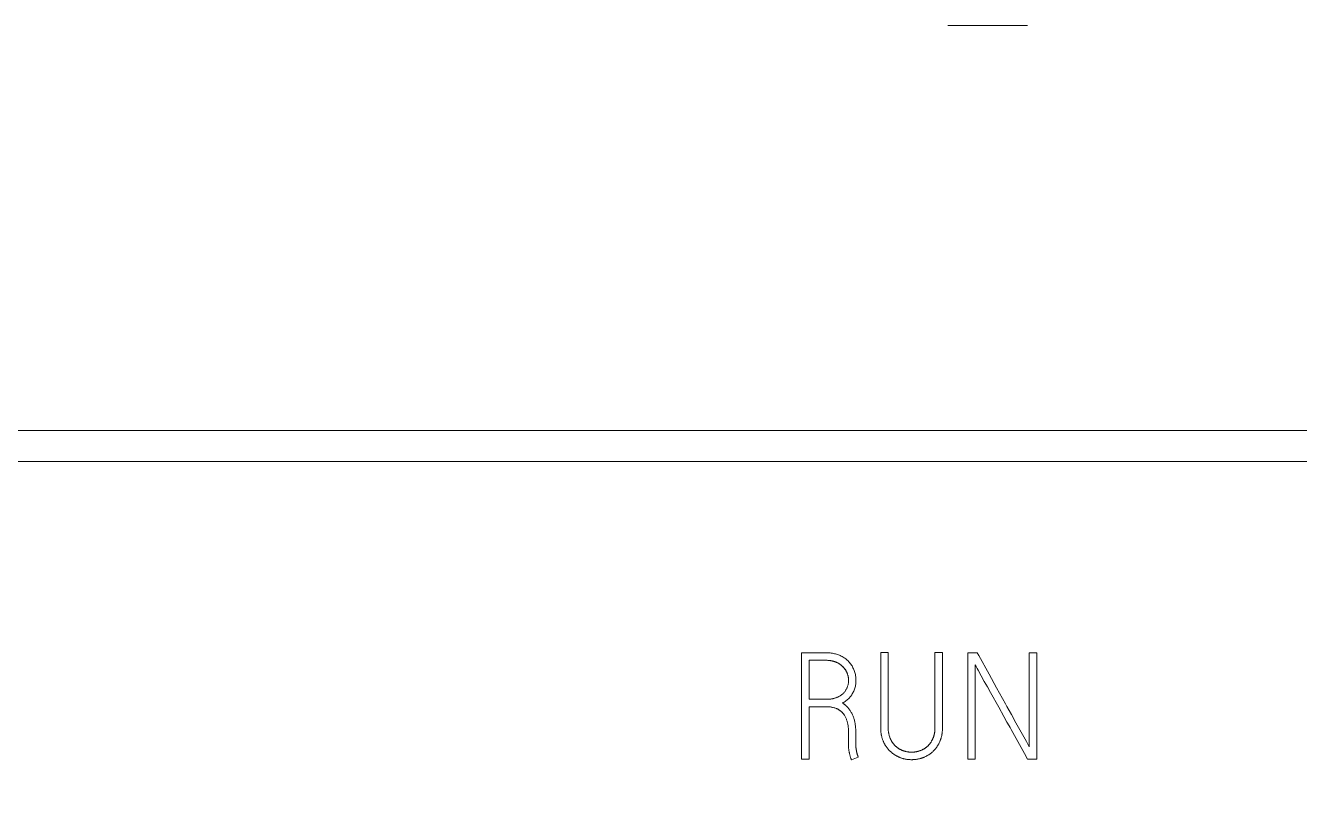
# Model space of a CAD drawing. Header units: millimetres. Extents: x 42356 to 50646, y 31507 to 39566.
# Drawn here: x 47638.77 to 47653.15, y 33799.33 to 33808.06 of the extents above; entities that cross this region are included whole.
import ezdxf

# ---------------------------------------------------------------- set-up
doc = ezdxf.new("R2010")
doc.units = ezdxf.units.MM
doc.set_wipeout_variables(frame=1)
doc.layers.add('000-PI-Oprema', color=30, linetype='Continuous', lineweight=5)
doc.layers.add('004-PI-DIN Šina', color=3, linetype='Continuous')

# ---------------------------------------------------------------- blocks, each defined once
blk = doc.blocks.new('*U116')
at = {"layer": '004-PI-DIN Šina'}
blk.add_lwpolyline([(650, -17.5), (650, 17.5), (0, 17.5), (0, -17.5)], close=True, dxfattribs=at)
blk.add_lwpolyline([(0, -12.5), (650, -12.5)], dxfattribs=at)
blk = doc.blocks.new('A101_6ES7512-1DK01-0AB0')
at = {"layer": '000-PI-Oprema'}
for p, q in [((81.65, -7.7), (82.55, -7.7)), ((87.06, -12.268), (45.664, -12.268)), ((87.06, -12.615), (43.501, -12.615)), ((80, -14.773), (80, -15.973)), ((80.276, -14.773), (80, -14.773)), ((80.894, -14.771), (80.894, -15.617)), ((80.979, -14.771), (80.894, -14.771)), ((80.979, -15.617), (80.979, -14.771)), ((81.506, -14.771), (81.506, -15.617)), ((81.591, -14.771), (81.506, -14.771)), ((81.591, -15.617), (81.591, -14.771)), ((81.876, -14.773), (81.876, -15.973)), ((81.984, -14.773), (81.876, -14.773)), ((82.571, -14.773), (82.571, -15.835)), ((82.656, -14.773), (82.571, -14.773)), ((82.656, -15.973), (82.656, -14.773)), ((80.085, -15.297), (80.085, -14.858)), ((80.085, -14.858), (80.276, -14.858)), ((81.959, -15.973), (81.959, -14.908)), ((80.531, -15.084), (80.531, -15.079)), ((82.028, -15.033), (82.063, -15.096)), ((82.063, -15.096), (82.098, -15.159)), ((82.202, -15.168), (82.118, -15.016)), ((82.098, -15.159), (82.133, -15.221)), ((82.133, -15.221), (82.226, -15.388)), ((82.302, -15.35), (82.202, -15.168)), ((80.29, -15.297), (80.085, -15.297)), ((80.085, -15.973), (80.085, -15.382)), ((80.085, -15.382), (80.286, -15.382)), ((82.226, -15.388), (82.284, -15.493)), ((82.284, -15.493), (82.319, -15.555)), ((82.42, -15.562), (82.369, -15.471)), ((80.531, -15.682), (80.531, -15.794)), ((80.612, -15.762), (80.612, -15.786)), ((80.612, -15.792), (80.612, -15.785)), ((80.614, -15.732), (80.614, -15.698)), ((80.563, -15.981), (80.641, -15.951)), ((80.615, -15.845), (80.615, -15.838)), ((82.517, -15.91), (82.551, -15.973)), ((80, -15.973), (80.085, -15.973)), ((81.876, -15.973), (81.959, -15.973)), ((82.551, -15.973), (82.656, -15.973))]:
    blk.add_line(p, q, dxfattribs=at)
for points in [[(80.461, -15.341), (80.472, -15.335), (80.482, -15.329), (80.492, -15.322), (80.502, -15.316), (80.511, -15.309), (80.52, -15.301), (80.529, -15.293), (80.533, -15.289), (80.538, -15.285), (80.542, -15.28), (80.546, -15.276), (80.55, -15.272), (80.553, -15.267), (80.557, -15.262), (80.56, -15.258), (80.564, -15.253), (80.567, -15.248), (80.573, -15.238), (80.579, -15.227), (80.585, -15.217), (80.59, -15.206), (80.594, -15.195), (80.598, -15.184), (80.602, -15.173), (80.605, -15.161), (80.608, -15.15), (80.611, -15.138), (80.612, -15.126), (80.614, -15.115), (80.615, -15.103), (80.615, -15.091), (80.615, -15.079), (80.615, -15.067), (80.614, -15.055), (80.613, -15.044), (80.611, -15.032), (80.609, -15.02), (80.606, -15.009), (80.603, -14.997), (80.6, -14.986), (80.596, -14.975), (80.592, -14.964), (80.587, -14.953), (80.581, -14.942), (80.576, -14.932), (80.57, -14.922), (80.563, -14.912), (80.556, -14.902), (80.549, -14.893), (80.542, -14.884), (80.534, -14.875), (80.525, -14.866), (80.517, -14.858), (80.508, -14.85), (80.499, -14.843), (80.489, -14.836), (80.48, -14.829), (80.469, -14.823), (80.459, -14.817), (80.449, -14.811), (80.438, -14.806), (80.427, -14.802), (80.416, -14.797), (80.405, -14.793), (80.394, -14.79), (80.382, -14.786), (80.371, -14.784), (80.359, -14.781), (80.348, -14.779), (80.336, -14.777), (80.324, -14.776), (80.312, -14.774), (80.3, -14.774), (80.288, -14.773), (80.276, -14.773)], [(82.118, -15.016), (82.001, -14.803), (81.984, -14.773)], [(80.276, -14.858), (80.283, -14.858), (80.29, -14.858), (80.297, -14.859)], [(80.291, -14.858), (80.286, -14.858), (80.281, -14.858)], [(80.296, -14.859), (80.304, -14.859), (80.311, -14.86), (80.318, -14.861), (80.324, -14.862), (80.331, -14.863), (80.338, -14.864), (80.345, -14.865), (80.351, -14.867), (80.358, -14.869), (80.364, -14.87), (80.371, -14.873), (80.377, -14.875), (80.384, -14.877), (80.39, -14.88), (80.396, -14.882), (80.402, -14.885), (80.409, -14.888), (80.415, -14.891), (80.421, -14.895), (80.426, -14.898), (80.432, -14.902), (80.438, -14.906), (80.443, -14.91), (80.449, -14.914), (80.454, -14.918), (80.459, -14.923), (80.464, -14.927), (80.469, -14.932), (80.474, -14.937), (80.479, -14.942), (80.483, -14.948), (80.487, -14.953), (80.491, -14.959), (80.495, -14.964), (80.499, -14.97), (80.502, -14.976), (80.505, -14.982), (80.509, -14.988), (80.511, -14.995), (80.514, -15.001), (80.517, -15.007), (80.519, -15.014), (80.521, -15.02), (80.523, -15.027), (80.525, -15.034), (80.526, -15.04), (80.528, -15.047), (80.529, -15.054), (80.53, -15.061), (80.53, -15.067), (80.531, -15.074), (80.531, -15.081), (80.531, -15.088), (80.531, -15.095), (80.53, -15.102), (80.53, -15.108), (80.529, -15.115), (80.528, -15.122), (80.526, -15.129), (80.525, -15.136), (80.523, -15.142), (80.521, -15.149), (80.519, -15.155), (80.517, -15.162), (80.514, -15.168), (80.511, -15.174), (80.508, -15.181), (80.505, -15.187), (80.502, -15.193), (80.498, -15.198), (80.495, -15.204), (80.491, -15.21), (80.486, -15.215), (80.482, -15.221), (80.477, -15.226), (80.473, -15.231), (80.468, -15.235), (80.463, -15.24), (80.457, -15.245), (80.452, -15.249), (80.446, -15.253), (80.441, -15.257), (80.435, -15.26), (80.429, -15.264), (80.423, -15.267), (80.417, -15.27), (80.411, -15.273), (80.404, -15.276), (80.398, -15.278), (80.391, -15.281), (80.385, -15.283), (80.378, -15.285), (80.372, -15.287), (80.365, -15.289), (80.358, -15.29), (80.352, -15.292), (80.345, -15.293), (80.338, -15.294), (80.331, -15.295), (80.324, -15.296), (80.317, -15.296), (80.31, -15.297), (80.303, -15.297), (80.297, -15.297), (80.29, -15.297)], [(80.312, -14.86), (80.307, -14.859), (80.301, -14.859)], [(80.331, -14.863), (80.326, -14.862), (80.322, -14.861), (80.317, -14.86)], [(80.403, -14.885), (80.398, -14.883), (80.394, -14.881), (80.389, -14.879), (80.385, -14.877), (80.38, -14.876), (80.375, -14.874), (80.37, -14.872), (80.366, -14.871), (80.361, -14.87), (80.356, -14.868), (80.351, -14.867), (80.346, -14.866), (80.341, -14.865), (80.336, -14.864)], [(80.416, -14.892), (80.412, -14.89), (80.407, -14.888)], [(80.433, -14.902), (80.429, -14.9), (80.425, -14.897), (80.42, -14.895)], [(80.449, -14.914), (80.445, -14.911), (80.441, -14.908), (80.437, -14.905)], [(80.461, -14.924), (80.457, -14.921), (80.453, -14.917)], [(80.525, -15.035), (80.524, -15.03), (80.523, -15.025), (80.521, -15.02), (80.52, -15.015), (80.518, -15.011), (80.516, -15.006), (80.514, -15.001), (80.512, -14.997), (80.51, -14.992), (80.508, -14.988), (80.506, -14.983), (80.504, -14.979), (80.501, -14.974), (80.499, -14.97), (80.496, -14.966), (80.493, -14.962), (80.49, -14.958), (80.487, -14.953), (80.484, -14.95), (80.481, -14.946), (80.478, -14.942), (80.475, -14.938), (80.471, -14.934), (80.468, -14.931), (80.464, -14.927)], [(81.959, -14.908), (81.97, -14.929), (81.981, -14.95), (81.993, -14.971), (82.028, -15.033)], [(80.529, -15.054), (80.528, -15.049), (80.527, -15.044), (80.526, -15.039)], [(80.531, -15.074), (80.53, -15.069), (80.53, -15.064), (80.529, -15.059)], [(80.286, -15.382), (80.294, -15.382), (80.303, -15.383), (80.311, -15.383), (80.319, -15.384), (80.327, -15.385), (80.335, -15.386), (80.343, -15.387), (80.351, -15.389), (80.359, -15.39), (80.367, -15.393), (80.375, -15.395), (80.382, -15.398), (80.39, -15.401), (80.394, -15.402), (80.398, -15.404), (80.401, -15.405), (80.405, -15.407), (80.409, -15.409), (80.412, -15.411), (80.416, -15.413), (80.419, -15.415), (80.423, -15.417), (80.426, -15.42), (80.43, -15.422), (80.433, -15.424), (80.436, -15.427), (80.44, -15.429), (80.443, -15.432), (80.446, -15.434), (80.449, -15.437), (80.452, -15.44), (80.455, -15.442), (80.458, -15.445), (80.461, -15.448), (80.464, -15.451), (80.466, -15.454), (80.469, -15.457), (80.472, -15.46), (80.474, -15.464), (80.477, -15.467), (80.479, -15.47), (80.482, -15.474), (80.484, -15.477), (80.488, -15.484), (80.492, -15.491), (80.496, -15.498), (80.5, -15.506), (80.503, -15.513), (80.506, -15.521), (80.509, -15.528), (80.511, -15.536), (80.514, -15.544), (80.516, -15.552), (80.518, -15.56), (80.52, -15.568), (80.522, -15.576), (80.523, -15.584), (80.525, -15.592), (80.526, -15.6), (80.527, -15.608), (80.528, -15.616), (80.529, -15.625), (80.529, -15.633), (80.53, -15.641), (80.53, -15.649), (80.531, -15.657), (80.531, -15.665), (80.531, -15.674), (80.531, -15.682)], [(80.614, -15.698), (80.614, -15.68), (80.614, -15.67), (80.614, -15.661), (80.613, -15.652), (80.613, -15.643), (80.612, -15.633), (80.611, -15.624), (80.611, -15.615), (80.61, -15.605), (80.609, -15.596), (80.607, -15.587), (80.606, -15.578), (80.605, -15.569), (80.603, -15.56), (80.601, -15.551), (80.599, -15.542), (80.597, -15.533), (80.594, -15.524), (80.592, -15.515), (80.589, -15.506), (80.586, -15.498), (80.582, -15.489), (80.579, -15.48), (80.575, -15.472), (80.571, -15.463), (80.567, -15.455), (80.562, -15.447), (80.558, -15.439), (80.553, -15.431), (80.548, -15.423), (80.542, -15.416), (80.537, -15.408), (80.531, -15.401), (80.525, -15.394), (80.519, -15.387), (80.516, -15.384), (80.512, -15.38), (80.509, -15.377), (80.506, -15.374), (80.502, -15.371), (80.499, -15.368), (80.495, -15.365), (80.492, -15.362), (80.488, -15.359), (80.484, -15.356), (80.481, -15.353), (80.477, -15.351), (80.473, -15.348), (80.469, -15.345), (80.465, -15.343), (80.461, -15.341)], [(82.369, -15.471), (82.319, -15.38), (82.302, -15.35)], [(80.894, -15.617), (80.894, -15.623), (80.894, -15.629), (80.894, -15.636), (80.894, -15.642), (80.895, -15.648), (80.895, -15.655), (80.896, -15.661), (80.896, -15.667), (80.897, -15.673), (80.898, -15.68), (80.899, -15.686), (80.9, -15.692), (80.901, -15.698), (80.902, -15.704), (80.903, -15.71), (80.905, -15.716), (80.906, -15.723), (80.908, -15.729), (80.909, -15.735), (80.911, -15.741), (80.913, -15.747), (80.915, -15.753), (80.917, -15.759), (80.92, -15.765), (80.922, -15.77), (80.925, -15.776), (80.927, -15.782), (80.93, -15.788), (80.933, -15.793), (80.936, -15.799), (80.939, -15.804), (80.942, -15.81), (80.945, -15.815), (80.948, -15.82), (80.951, -15.826), (80.955, -15.831), (80.959, -15.836), (80.962, -15.841), (80.966, -15.846), (80.97, -15.851), (80.974, -15.856), (80.978, -15.861), (80.982, -15.866), (80.986, -15.87), (80.991, -15.875), (80.995, -15.879), (81, -15.884), (81.004, -15.888), (81.009, -15.892), (81.014, -15.896), (81.018, -15.9), (81.023, -15.904), (81.028, -15.908), (81.033, -15.912), (81.038, -15.915), (81.044, -15.919), (81.049, -15.923), (81.054, -15.926), (81.06, -15.929), (81.065, -15.932), (81.071, -15.936), (81.076, -15.939), (81.082, -15.941), (81.087, -15.944), (81.093, -15.947), (81.099, -15.949), (81.105, -15.952), (81.11, -15.954), (81.116, -15.957), (81.122, -15.959), (81.128, -15.961), (81.134, -15.963), (81.14, -15.965), (81.146, -15.966), (81.152, -15.968), (81.158, -15.969), (81.164, -15.971), (81.171, -15.972), (81.177, -15.973), (81.183, -15.975), (81.189, -15.976), (81.196, -15.976), (81.202, -15.977), (81.208, -15.978), (81.214, -15.979), (81.221, -15.979), (81.227, -15.979), (81.233, -15.98), (81.239, -15.98), (81.246, -15.98), (81.252, -15.98), (81.258, -15.979), (81.264, -15.979), (81.271, -15.979), (81.277, -15.978), (81.283, -15.977), (81.29, -15.977), (81.296, -15.976), (81.302, -15.975), (81.308, -15.974), (81.314, -15.973), (81.321, -15.971), (81.327, -15.97), (81.333, -15.968), (81.339, -15.967), (81.345, -15.965), (81.351, -15.963), (81.357, -15.961), (81.363, -15.959), (81.369, -15.957), (81.375, -15.955), (81.38, -15.953), (81.386, -15.95), (81.392, -15.948), (81.398, -15.945), (81.403, -15.942), (81.409, -15.939), (81.415, -15.936), (81.42, -15.933), (81.426, -15.93), (81.431, -15.927), (81.436, -15.923), (81.441, -15.92), (81.447, -15.916), (81.452, -15.913), (81.457, -15.909), (81.462, -15.905), (81.466, -15.901), (81.471, -15.897), (81.476, -15.893), (81.481, -15.889), (81.485, -15.884), (81.49, -15.88), (81.494, -15.876), (81.498, -15.871), (81.503, -15.866), (81.507, -15.861), (81.511, -15.857), (81.515, -15.852), (81.519, -15.847), (81.522, -15.842), (81.526, -15.837), (81.53, -15.831), (81.533, -15.826), (81.537, -15.821), (81.54, -15.815), (81.543, -15.81), (81.546, -15.805), (81.549, -15.799), (81.552, -15.794), (81.555, -15.788), (81.558, -15.782), (81.56, -15.776), (81.563, -15.771), (81.565, -15.765), (81.567, -15.759), (81.57, -15.753), (81.572, -15.747), (81.574, -15.741), (81.575, -15.735), (81.577, -15.729), (81.579, -15.723), (81.58, -15.717), (81.582, -15.711), (81.583, -15.705), (81.584, -15.699), (81.585, -15.692), (81.586, -15.686), (81.587, -15.68), (81.588, -15.674), (81.589, -15.667), (81.589, -15.661), (81.59, -15.655), (81.59, -15.649), (81.591, -15.642), (81.591, -15.636), (81.591, -15.63), (81.591, -15.623), (81.591, -15.617)], [(81.506, -15.617), (81.506, -15.622), (81.506, -15.626), (81.506, -15.631), (81.506, -15.636), (81.506, -15.641), (81.505, -15.646), (81.505, -15.65), (81.504, -15.655), (81.504, -15.66), (81.503, -15.665), (81.503, -15.669), (81.502, -15.674), (81.501, -15.679), (81.5, -15.683), (81.5, -15.688), (81.499, -15.693), (81.498, -15.697), (81.496, -15.702), (81.495, -15.706), (81.494, -15.711), (81.492, -15.716), (81.491, -15.72), (81.489, -15.725), (81.488, -15.729), (81.486, -15.734), (81.484, -15.738), (81.482, -15.743), (81.48, -15.747), (81.478, -15.751), (81.476, -15.756), (81.474, -15.76), (81.471, -15.764), (81.469, -15.768), (81.467, -15.772), (81.464, -15.777), (81.462, -15.781), (81.459, -15.785), (81.456, -15.789), (81.453, -15.792), (81.451, -15.796), (81.448, -15.8), (81.445, -15.804), (81.441, -15.808), (81.438, -15.811), (81.435, -15.815), (81.432, -15.818), (81.428, -15.822), (81.425, -15.825), (81.421, -15.828), (81.418, -15.831), (81.414, -15.835), (81.41, -15.838), (81.407, -15.841), (81.403, -15.843), (81.399, -15.846), (81.395, -15.849), (81.391, -15.852), (81.387, -15.854), (81.383, -15.857), (81.379, -15.859), (81.374, -15.862), (81.37, -15.864), (81.366, -15.866), (81.361, -15.868), (81.357, -15.87), (81.353, -15.872), (81.348, -15.874), (81.344, -15.876), (81.339, -15.877), (81.335, -15.879), (81.33, -15.881), (81.326, -15.882), (81.321, -15.883), (81.316, -15.885), (81.312, -15.886), (81.307, -15.887), (81.302, -15.888), (81.298, -15.889), (81.293, -15.89), (81.288, -15.891), (81.283, -15.892), (81.279, -15.892), (81.274, -15.893), (81.269, -15.894), (81.264, -15.894), (81.26, -15.894), (81.255, -15.895), (81.25, -15.895), (81.245, -15.895), (81.24, -15.895), (81.236, -15.895), (81.231, -15.895), (81.226, -15.894), (81.221, -15.894), (81.216, -15.894), (81.212, -15.893), (81.207, -15.892), (81.202, -15.892), (81.197, -15.891), (81.193, -15.89), (81.188, -15.889), (81.183, -15.888), (81.178, -15.887), (81.174, -15.886), (81.169, -15.885), (81.165, -15.884), (81.16, -15.882), (81.155, -15.881), (81.151, -15.879), (81.146, -15.878), (81.142, -15.876), (81.137, -15.874), (81.133, -15.872), (81.128, -15.871), (81.124, -15.869), (81.12, -15.866), (81.115, -15.864), (81.111, -15.862), (81.107, -15.86), (81.103, -15.857), (81.099, -15.855), (81.095, -15.852), (81.091, -15.85), (81.087, -15.847), (81.083, -15.844), (81.079, -15.841), (81.075, -15.838), (81.072, -15.835), (81.068, -15.832), (81.064, -15.829), (81.061, -15.826), (81.057, -15.822), (81.054, -15.819), (81.051, -15.816), (81.047, -15.812), (81.044, -15.808), (81.041, -15.805), (81.038, -15.801), (81.035, -15.797), (81.032, -15.793), (81.029, -15.789), (81.027, -15.785), (81.024, -15.781), (81.021, -15.777), (81.019, -15.773), (81.016, -15.769), (81.014, -15.765), (81.012, -15.761), (81.009, -15.757), (81.007, -15.752), (81.005, -15.748), (81.003, -15.744), (81.001, -15.739), (80.999, -15.735), (80.998, -15.73), (80.996, -15.726), (80.994, -15.721), (80.993, -15.717), (80.991, -15.712), (80.99, -15.707), (80.989, -15.703), (80.988, -15.698), (80.986, -15.693), (80.985, -15.689), (80.985, -15.684), (80.984, -15.679), (80.983, -15.675), (80.982, -15.67), (80.982, -15.665), (80.981, -15.66), (80.98, -15.655), (80.98, -15.651), (80.98, -15.646), (80.979, -15.641), (80.979, -15.636), (80.979, -15.631), (80.979, -15.627), (80.979, -15.622), (80.979, -15.617)], [(82.319, -15.555), (82.342, -15.597), (82.354, -15.618), (82.366, -15.639), (82.517, -15.91)], [(82.571, -15.835), (82.555, -15.804), (82.538, -15.774), (82.42, -15.562)], [(80.529, -15.794), (80.529, -15.8), (80.529, -15.805), (80.529, -15.811), (80.53, -15.816), (80.53, -15.821), (80.53, -15.827), (80.53, -15.832), (80.531, -15.838), (80.531, -15.843), (80.532, -15.849), (80.532, -15.854), (80.533, -15.86), (80.534, -15.865), (80.534, -15.87), (80.535, -15.876), (80.536, -15.881), (80.537, -15.887), (80.538, -15.892), (80.539, -15.897), (80.54, -15.903), (80.541, -15.908), (80.542, -15.913), (80.544, -15.919), (80.545, -15.924), (80.546, -15.929), (80.548, -15.935), (80.549, -15.94), (80.551, -15.945), (80.552, -15.95), (80.554, -15.955), (80.556, -15.961), (80.557, -15.966), (80.559, -15.971), (80.561, -15.976), (80.563, -15.981)], [(80.612, -15.762), (80.612, -15.758), (80.613, -15.755), (80.613, -15.752), (80.613, -15.748), (80.613, -15.745), (80.613, -15.742), (80.613, -15.738), (80.614, -15.735), (80.614, -15.732)], [(80.615, -15.838), (80.614, -15.832), (80.614, -15.828), (80.614, -15.825), (80.614, -15.822), (80.613, -15.818), (80.613, -15.815), (80.613, -15.812), (80.613, -15.808), (80.613, -15.805), (80.613, -15.802), (80.613, -15.798), (80.613, -15.795), (80.612, -15.792)], [(80.641, -15.951), (80.64, -15.948), (80.638, -15.945), (80.637, -15.942), (80.636, -15.939), (80.635, -15.936), (80.634, -15.933), (80.633, -15.929), (80.632, -15.926), (80.631, -15.923), (80.63, -15.92), (80.629, -15.917), (80.628, -15.914), (80.627, -15.91), (80.626, -15.907), (80.625, -15.904), (80.624, -15.901), (80.624, -15.897), (80.623, -15.894), (80.622, -15.891), (80.621, -15.888), (80.621, -15.884), (80.62, -15.881), (80.62, -15.878), (80.619, -15.875), (80.619, -15.871), (80.618, -15.868), (80.618, -15.865), (80.617, -15.861), (80.617, -15.858), (80.616, -15.855), (80.616, -15.851), (80.616, -15.848), (80.615, -15.845)]]:
    blk.add_lwpolyline(points, dxfattribs=at)

msp = doc.modelspace()

# ---------------------------------------------------------------- block references
msp.add_blockref('*U116', (47497.526, 33817.989))

# ---------------------------------------------------------------- next in the draw order: wipeouts: each hides what was drawn before it
msp.add_wipeout([(47567.526, 33874.308), (47667.526, 33874.308), (47667.526, 33757.208), (47567.526, 33757.208)]).dxf.layer = '000-PI-Oprema'

# ---------------------------------------------------------------- next in the draw order: block references
at = {"layer": '000-PI-Oprema'}
msp.add_blockref('A101_6ES7512-1DK01-0AB0', (47567.526, 33815.758), dxfattribs=at)

doc.saveas('drawing.dxf')
